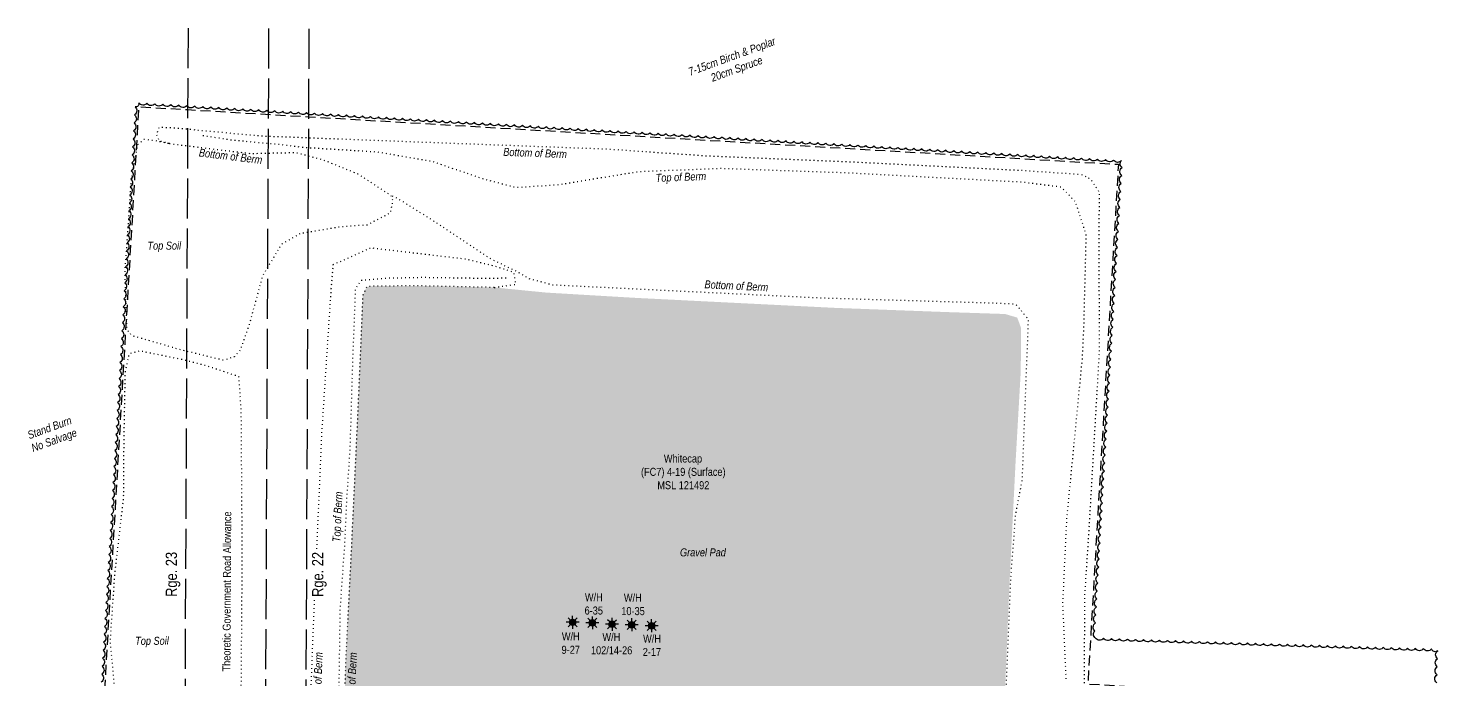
# Model space of a CAD drawing. Extents: x 474266 to 483948, y 6041075 to 6045149.
# Drawn here: x 476502 to 478262, y 6042962 to 6043775 of the extents above; entities that cross this region are included whole.
import ezdxf
from ezdxf.enums import TextEntityAlignment as Align

# ---------------------------------------------------------------- set-up
doc = ezdxf.new("R2010")
doc.units = 0
doc.header["$LTSCALE"] = 5
for name, pattern in [('0', [1, 1, 0]), ('foc-ACCESSROAD', [3.75, 2.5, -1.25]), ('foc-TOPO', [1, 0.2, -0.8]), ('foc-UNSURVEYED', [12.5, 10, -2.5])]:
    doc.linetypes.add(name, pattern=pattern)
for name, color, linetype in [('AS-ROADS', 254, 'Continuous'), ('C-WS', 13, 'foc-ACCESSROAD'), ('C-WS-S', 8, 'Continuous'), ('D-TXT', 6, 'Continuous'), ('L-ROAD-T', 7, 'Continuous'), ('L-USEC', 7, 'foc-UNSURVEYED'), ('T-BUSH', 110, '0'), ('T-BUSH-T', 110, 'Continuous'), ('T-GENERAL', 48, 'foc-TOPO')]:
    doc.layers.add(name, color=color, linetype=linetype)
for name, color, linetype, lineweight in [('C-RW-T', 13, 'Continuous', 9), ('C-WS-T', 13, 'Continuous', 9), ('T-TEXT', 48, 'Continuous', 18)]:
    doc.layers.add(name, color=color, linetype=linetype, lineweight=lineweight)
doc.styles.add('80L', font='ARIALN.TTF', dxfattribs={"height": 10})
doc.styles.add('80LS', font='ARIALNI.TTF', dxfattribs={"height": 10})

# ---------------------------------------------------------------- blocks, each defined once
blk = doc.blocks.new('GAS')
h = blk.add_hatch(color=255)
h.dxf.hatch_style = 1
edge = h.paths.add_edge_path()
edge.add_arc((0, 0), 0.9, 0, 360)
for p, q in [((-0.81, 0), (-1.62, 0)), ((-0.57, 0.57), (-1.14, 1.14)), ((0, 0.81), (0, 1.62)), ((0.57, 0.57), (1.14, 1.14)), ((1.62, 0), (0.81, 0)), ((-0.57, -0.57), (-1.14, -1.14)), ((0, -0.81), (0, -1.62)), ((1.14, -1.14), (0.57, -0.57))]:
    blk.add_line(p, q)
blk.add_circle((0, 0), 0.8)

msp = doc.modelspace()

# ---------------------------------------------------------------- hatches: boundary and pattern name
at = {"layer": 'AS-ROADS'}
h = msp.add_hatch(color=256, dxfattribs=at)
h.dxf.hatch_style = 1
h.paths.add_polyline_path([(477717.576, 6042875.548), (477713.571, 6042856.988), (477701.796, 6042848.728), (477669.651, 6042839.248), (477555.786, 6042823.273), (477415.071, 6042804.498), (477407.506, 6042802.018), (477403.621, 6042795.628), (477385.851, 6042606.393), (477375.091, 6042567.823), (477351.081, 6042545.353), (477289.431, 6042539.113), (477226.866, 6042538.583), (477141.541, 6042544.208), (477062.411, 6042549.213), (477027.171, 6042555.993), (477016.611, 6042580.193), (477007.212, 6042648.755), (476965.111, 6042630.148), (476965.086, 6042573.353), (476981.566, 6042483.133), (477009.666, 6042375.558), (477041.681, 6042304.103), (477060.631, 6042287.373), (477087.691, 6042280.148), (477116.336, 6042274.768), (476896.316, 6042293.953), (476917.056, 6042295.718), (476948.626, 6042311.063), (476970.166, 6042338.918), (476975.261, 6042372.473), (476954.521, 6042470.053), (476936.731, 6042576.388), (476924.821, 6042639.268), (476911.961, 6042749.978), (476900.151, 6042840.798), (476895.791, 6042908.633), (476898.281, 6042988.058), (476905.066, 6043122.513), (476913.631, 6043303.858), (476919.491, 6043440.978), (476924.191, 6043452.273), (476932.406, 6043453.353), (476988.036, 6043453.703), (477083.761, 6043451.698), (477149.016, 6043445.273), (477262.116, 6043438.603), (477383.881, 6043432.498), (477509.331, 6043426.218), (477648.291, 6043420.988), (477721.866, 6043418.543), (477736.931, 6043414.053), (477741.676, 6043401.123), (477741.301, 6043346.763), (477734.741, 6043231.993), (477726.996, 6043076.928), (477719.121, 6042887.963)])

# ---------------------------------------------------------------- linework, layer by layer
at = {"layer": 'C-WS', "flags": 128}
msp.add_lwpolyline([(478149.232, 6042937.487), (478110.95, 6042288.658), (477466.272, 6042320.842), (477472.646, 6042470.839), (476870.895, 6042528.518), (476846.691, 6042584.981), (476746.153, 6042819.511), (476696.979, 6042822.397), (476590.303, 6042828.664), (476640.146, 6043677.31), (476700.875, 6043673.742), (476851.634, 6043664.89), (477863.196, 6043605.474), (477825.089, 6042956.67), (478149.232, 6042937.487)], close=True, dxfattribs=at)
at = {"layer": 'L-USEC'}
for p, q in [((476701.342, 6043775.438), (476692.59, 6041863.162)), ((476801.925, 6043774.978), (476793.173, 6041862.702)), ((476852.241, 6043774.747), (476843.488, 6041862.472))]:
    msp.add_line(p, q, dxfattribs=at)
at = {"layer": 'T-BUSH', "linetype": 'Continuous', "flags": 128}
msp.add_lwpolyline([(478260.795, 6042958.075, -0.52056705), (478261.129, 6042968.064, -0.52056705), (478261.462, 6042978.053, -0.52056705), (478261.795, 6042988.042, -0.52056705), (478262.129, 6042998.032, -0.52056705), (478254.205, 6043000.291, -0.52056705), (478244.215, 6043000.616, -0.52056705), (478234.226, 6043000.942, -0.52056705), (478224.236, 6043001.267, -0.52056705), (478214.247, 6043001.593, -0.52056705), (478204.258, 6043001.918, -0.52056705), (478194.268, 6043002.243, -0.52056705), (478184.279, 6043002.569, -0.52056705), (478174.289, 6043002.894, -0.52056705), (478164.3, 6043003.22, -0.52056705), (478154.31, 6043003.545, -0.52056705), (478144.321, 6043003.871, -0.52056705), (478134.331, 6043004.196, -0.52056705), (478124.342, 6043004.521, -0.52056705), (478114.353, 6043004.847, -0.52056705), (478104.363, 6043005.172, -0.52056705), (478094.374, 6043005.498, -0.52056705), (478084.384, 6043005.823, -0.52056705), (478074.395, 6043006.149, -0.52056705), (478064.405, 6043006.474, -0.52056705), (478054.416, 6043006.8, -0.52056705), (478044.426, 6043007.125, -0.52056705), (478034.437, 6043007.45, -0.52056705), (478024.447, 6043007.776, -0.52056705), (478014.458, 6043008.101, -0.52056705), (478004.469, 6043008.427, -0.52056705), (477994.479, 6043008.752, -0.52056705), (477984.49, 6043009.078, -0.52056705), (477974.5, 6043009.403, -0.52056705), (477964.511, 6043009.728, -0.52056705), (477954.521, 6043010.054, -0.52056705), (477944.532, 6043010.379, -0.52056705), (477934.542, 6043010.705, -0.52056705), (477924.553, 6043011.03, -0.52056705), (477914.564, 6043011.356, -0.52056705), (477904.574, 6043011.681, -0.52056705), (477894.585, 6043012.006, -0.52056705), (477884.595, 6043012.332, -0.52056705), (477874.606, 6043012.657, -0.52056705), (477864.616, 6043012.983, -0.52056705), (477854.627, 6043013.308, -0.52056705), (477844.637, 6043013.634, -0.52056705), (477834.648, 6043013.959, -0.52056705), (477833.978, 6043022.79, -0.52056705), (477834.564, 6043032.768, -0.52056705), (477835.15, 6043042.746, -0.52056705), (477835.736, 6043052.723, -0.52056705), (477836.322, 6043062.701, -0.52056705), (477836.908, 6043072.678, -0.52056705), (477837.494, 6043082.656, -0.52056705), (477838.08, 6043092.633, -0.52056705), (477838.666, 6043102.611, -0.52056705), (477839.252, 6043112.588, -0.52056705), (477839.839, 6043122.566, -0.52056705), (477840.425, 6043132.543, -0.52056705), (477841.011, 6043142.521, -0.52056705), (477841.597, 6043152.499, -0.52056705), (477842.183, 6043162.476, -0.52056705), (477842.769, 6043172.454, -0.52056705), (477843.355, 6043182.431, -0.52056705), (477843.941, 6043192.409, -0.52056705), (477844.527, 6043202.386, -0.52056705), (477845.113, 6043212.364, -0.52056705), (477845.699, 6043222.341, -0.52056705), (477846.285, 6043232.319, -0.52056705), (477846.871, 6043242.297, -0.52056705), (477847.457, 6043252.274, -0.52056705), (477848.043, 6043262.252, -0.52056705), (477848.629, 6043272.229, -0.52056705), (477849.215, 6043282.207, -0.52056705), (477849.801, 6043292.184, -0.52056705), (477850.387, 6043302.162, -0.52056705), (477850.973, 6043312.139, -0.52056705), (477851.559, 6043322.117, -0.52056705), (477852.145, 6043332.095, -0.52056705), (477852.731, 6043342.072, -0.52056705), (477853.317, 6043352.05, -0.52056705), (477853.903, 6043362.027, -0.52056705), (477854.489, 6043372.005, -0.52056705), (477855.075, 6043381.982, -0.52056705), (477855.661, 6043391.96, -0.52056705), (477856.247, 6043401.937, -0.52056705), (477856.833, 6043411.915, -0.52056705), (477857.42, 6043421.892, -0.52056705), (477858.006, 6043431.87, -0.52056705), (477858.592, 6043441.848, -0.52056705), (477859.178, 6043451.825, -0.52056705), (477859.764, 6043461.803, -0.52056705), (477860.35, 6043471.78, -0.52056705), (477860.936, 6043481.758, -0.52056705), (477861.522, 6043491.735, -0.52056705), (477862.108, 6043501.713, -0.52056705), (477862.694, 6043511.69, -0.52056705), (477863.28, 6043521.668, -0.52056705), (477863.866, 6043531.646, -0.52056705), (477864.452, 6043541.623, -0.52056705), (477865.038, 6043551.601, -0.52056705), (477865.624, 6043561.578, -0.52056705), (477866.21, 6043571.556, -0.52056705), (477866.796, 6043581.533, -0.52056705), (477867.382, 6043591.511, -0.52056705), (477867.968, 6043601.488, -0.52056705), (477867.182, 6043610.246, -0.52056705), (477857.204, 6043610.832, -0.52056705), (477847.227, 6043611.418, -0.52056705), (477837.249, 6043612.004, -0.52056705), (477827.272, 6043612.59, -0.52056705), (477817.294, 6043613.176, -0.52056705), (477807.317, 6043613.762, -0.52056705), (477797.339, 6043614.348, -0.52056705), (477787.362, 6043614.934, -0.52056705), (477777.384, 6043615.52, -0.52056705), (477767.406, 6043616.106, -0.52056705), (477757.429, 6043616.692, -0.52056705), (477747.451, 6043617.278, -0.52056705), (477737.474, 6043617.864, -0.52056705), (477727.496, 6043618.45, -0.52056705), (477717.519, 6043619.037, -0.52056705), (477707.541, 6043619.623, -0.52056705), (477697.564, 6043620.209, -0.52056705), (477687.586, 6043620.795, -0.52056705), (477677.608, 6043621.381, -0.52056705), (477667.631, 6043621.967, -0.52056705), (477657.653, 6043622.553, -0.52056705), (477647.676, 6043623.139, -0.52056705), (477637.698, 6043623.725, -0.52056705), (477627.721, 6043624.311, -0.52056705), (477617.743, 6043624.897, -0.52056705), (477607.766, 6043625.483, -0.52056705), (477597.788, 6043626.069, -0.52056705), (477587.811, 6043626.655, -0.52056705), (477577.833, 6043627.241, -0.52056705), (477567.855, 6043627.827, -0.52056705), (477557.878, 6043628.413, -0.52056705), (477547.9, 6043628.999, -0.52056705), (477537.923, 6043629.585, -0.52056705), (477527.945, 6043630.171, -0.52056705), (477517.968, 6043630.757, -0.52056705), (477507.99, 6043631.343, -0.52056705), (477498.013, 6043631.929, -0.52056705), (477488.035, 6043632.515, -0.52056705), (477478.057, 6043633.101, -0.52056705), (477468.08, 6043633.687, -0.52056705), (477458.102, 6043634.273, -0.52056705), (477448.125, 6043634.859, -0.52056705), (477438.147, 6043635.445, -0.52056705), (477428.17, 6043636.031, -0.52056705), (477418.192, 6043636.618, -0.52056705), (477408.215, 6043637.204, -0.52056705), (477398.237, 6043637.79, -0.52056705), (477388.259, 6043638.376, -0.52056705), (477378.282, 6043638.962, -0.52056705), (477368.304, 6043639.548, -0.52056705), (477358.327, 6043640.134, -0.52056705), (477348.349, 6043640.72, -0.52056705), (477338.372, 6043641.306, -0.52056705), (477328.394, 6043641.892, -0.52056705), (477318.417, 6043642.478, -0.52056705), (477308.439, 6043643.064, -0.52056705), (477298.461, 6043643.65, -0.52056705), (477288.484, 6043644.236, -0.52056705), (477278.506, 6043644.822, -0.52056705), (477268.529, 6043645.408, -0.52056705), (477258.551, 6043645.994, -0.52056705), (477248.574, 6043646.58, -0.52056705), (477238.596, 6043647.166, -0.52056705), (477228.619, 6043647.752, -0.52056705), (477218.641, 6043648.338, -0.52056705), (477208.664, 6043648.924, -0.52056705), (477198.686, 6043649.51, -0.52056705), (477188.708, 6043650.096, -0.52056705), (477178.731, 6043650.682, -0.52056705), (477168.753, 6043651.268, -0.52056705), (477158.776, 6043651.854, -0.52056705), (477148.798, 6043652.44, -0.52056705), (477138.821, 6043653.026, -0.52056705), (477128.843, 6043653.612, -0.52056705), (477118.866, 6043654.199, -0.52056705), (477108.888, 6043654.785, -0.52056705), (477098.91, 6043655.371, -0.52056705), (477088.933, 6043655.957, -0.52056705), (477078.955, 6043656.543, -0.52056705), (477068.978, 6043657.129, -0.52056705), (477059, 6043657.715, -0.52056705), (477049.023, 6043658.301, -0.52056705), (477039.045, 6043658.887, -0.52056705), (477029.068, 6043659.473, -0.52056705), (477019.09, 6043660.059, -0.52056705), (477009.112, 6043660.645, -0.52056705), (476999.135, 6043661.231, -0.52056705), (476989.157, 6043661.817, -0.52056705), (476979.18, 6043662.403, -0.52056705), (476969.202, 6043662.989, -0.52056705), (476959.225, 6043663.575, -0.52056705), (476949.247, 6043664.161, -0.52056705), (476939.27, 6043664.747, -0.52056705), (476929.292, 6043665.333, -0.52056705), (476919.315, 6043665.919, -0.52056705), (476909.337, 6043666.505, -0.52056705), (476899.359, 6043667.091, -0.52056705), (476889.382, 6043667.677, -0.52056705), (476879.404, 6043668.263, -0.52056705), (476869.427, 6043668.849, -0.52056705), (476859.449, 6043669.435, -0.52056705), (476849.472, 6043670.021, -0.52056705), (476839.494, 6043670.607, -0.52056705), (476829.517, 6043671.193, -0.52056705), (476819.539, 6043671.78, -0.52056705), (476809.561, 6043672.366, -0.52056705), (476799.584, 6043672.952, -0.52056705), (476789.606, 6043673.538, -0.52056705), (476779.629, 6043674.124, -0.52056705), (476769.651, 6043674.71, -0.52056705), (476759.674, 6043675.296, -0.52056705), (476749.696, 6043675.882, -0.52056705), (476739.719, 6043676.468, -0.52056705), (476729.741, 6043677.054, -0.52056705), (476719.763, 6043677.64, -0.52056705), (476709.786, 6043678.226, -0.52056705), (476699.808, 6043678.812, -0.52056705), (476689.831, 6043679.398, -0.52056705), (476679.853, 6043679.984, -0.52056705), (476669.876, 6043680.57, -0.52056705), (476659.898, 6043681.156, -0.52056705), (476649.921, 6043681.742, -0.52056705), (476639.943, 6043682.328, -0.52056705), (476635.128, 6043677.107, -0.52056705), (476634.542, 6043667.13, -0.52056705), (476633.956, 6043657.152, -0.52056705), (476633.37, 6043647.175, -0.52056705), (476632.784, 6043637.197, -0.52056705), (476632.198, 6043627.219, -0.52056705), (476631.612, 6043617.242, -0.52056705), (476631.026, 6043607.264, -0.52056705), (476630.44, 6043597.287, -0.52056705), (476629.854, 6043587.309, -0.52056705), (476629.268, 6043577.332, -0.52056705), (476628.682, 6043567.354, -0.52056705), (476628.096, 6043557.377, -0.52056705), (476627.51, 6043547.399, -0.52056705), (476626.924, 6043537.421, -0.52056705), (476626.338, 6043527.444, -0.52056705), (476625.752, 6043517.466, -0.52056705), (476625.166, 6043507.489, -0.52056705), (476624.58, 6043497.511, -0.52056705), (476623.994, 6043487.534, -0.52056705), (476623.408, 6043477.556, -0.52056705), (476622.822, 6043467.579, -0.52056705), (476622.236, 6043457.601, -0.52056705), (476621.65, 6043447.623, -0.52056705), (476621.064, 6043437.646, -0.52056705), (476620.478, 6043427.668, -0.52056705), (476619.892, 6043417.691, -0.52056705), (476619.306, 6043407.713, -0.52056705), (476618.72, 6043397.736, -0.52056705), (476618.134, 6043387.758, -0.52056705), (476617.548, 6043377.781, -0.52056705), (476616.962, 6043367.803, -0.52056705), (476616.376, 6043357.825, -0.52056705), (476615.79, 6043347.848, -0.52056705), (476615.204, 6043337.87, -0.52056705), (476614.618, 6043327.893, -0.52056705), (476614.032, 6043317.915, -0.52056705), (476613.446, 6043307.938, -0.52056705), (476612.86, 6043297.96, -0.52056705), (476612.274, 6043287.983, -0.52056705), (476611.688, 6043278.005, -0.52056705), (476611.102, 6043268.027, -0.52056705), (476610.516, 6043258.05, -0.52056705), (476609.93, 6043248.072, -0.52056705), (476609.344, 6043238.095, -0.52056705), (476608.758, 6043228.117, -0.52056705), (476608.172, 6043218.14, -0.52056705), (476607.586, 6043208.162, -0.52056705), (476607, 6043198.185, -0.52056705), (476606.414, 6043188.207, -0.52056705), (476605.828, 6043178.23, -0.52056705), (476605.242, 6043168.252, -0.52056705), (476604.656, 6043158.274, -0.52056705), (476604.07, 6043148.297, -0.52056705), (476603.484, 6043138.319, -0.52056705), (476602.898, 6043128.342, -0.52056705), (476602.312, 6043118.364, -0.52056705), (476601.726, 6043108.387, -0.52056705), (476601.14, 6043098.409, -0.52056705), (476600.554, 6043088.432, -0.52056705), (476599.968, 6043078.454, -0.52056705), (476599.382, 6043068.476, -0.52056705), (476598.796, 6043058.499, -0.52056705), (476598.21, 6043048.521, -0.52056705), (476597.624, 6043038.544, -0.52056705), (476597.038, 6043028.566, -0.52056705), (476596.452, 6043018.589, -0.52056705), (476595.866, 6043008.611, -0.52056705), (476595.28, 6042998.634, -0.52056705), (476594.694, 6042988.656, -0.52056705), (476594.108, 6042978.678, -0.52056705), (476593.522, 6042968.701, -0.52056705), (476592.936, 6042958.723, -0.52056705)], format="xyb", dxfattribs=at)
at = {"layer": 'T-GENERAL', "flags": 128}
for points in [[(476678.076, 6043631.409), (476665.476, 6043634.594), (476662.141, 6043643.044), (476665.551, 6043652.109), (476684.271, 6043651.059), (476791.826, 6043641.019), (476891.581, 6043637.184), (476996.341, 6043633.214), (477225.781, 6043624.639), (477347.296, 6043616.254), (477530.576, 6043608.554), (477742.481, 6043597.994), (477816.826, 6043593.019), (477828.676, 6043587.049), (477839.266, 6043570.614), (477838.621, 6043510.154), (477839.406, 6043374.464), (477825.786, 6043140.704), (477820.951, 6043067.474), (477820.366, 6042950.374)], [(477798.051, 6042962.979), (477793.911, 6043056.384), (477798.881, 6043162.739), (477818.426, 6043364.059), (477820.221, 6043404.364), (477823.146, 6043517.259), (477809.686, 6043558.514), (477792.171, 6043576.869), (477743.421, 6043583.054), (477525.811, 6043594.569), (477367.521, 6043600.109), (477264.181, 6043596.114), (477163.561, 6043579.679), (477110.896, 6043576.239), (477069.331, 6043587.234), (477007.761, 6043608.524), (476938.546, 6043620.589), (476845.526, 6043626.339), (476816.056, 6043630.049), (476757.196, 6043635.384), (476719.046, 6043641.269)], [(477369.978, 6042559.333), (477376.981, 6042566.674), (477388.361, 6042608.074), (477401.086, 6042746.864), (477405.746, 6042795.969), (477411.776, 6042803.229), (477466.431, 6042810.444), (477610.101, 6042828.669), (477711.416, 6042846.344), (477719.651, 6042869.889), (477723.481, 6042959.219), (477728.671, 6043085.289), (477734.941, 6043167.744), (477743.226, 6043211.724), (477750.981, 6043411.844), (477735.051, 6043430.714), (477713.066, 6043431.829), (477492.066, 6043438.339), (477156.566, 6043454.684), (477127.236, 6043462.544), (477114.421, 6043470.259), (477078.786, 6043487.664), (477015.131, 6043530.264), (476968.506, 6043559.509), (476954.416, 6043567.034)], [(477083.781, 6043451.714), (477090.076, 6043452.574), (477110.931, 6043455.814), (477108.321, 6043470.299), (477086.791, 6043477.489), (477049.351, 6043486.804), (476929.606, 6043500.949), (476882.381, 6043479.944), (476879.826, 6043449.969), (476868.226, 6043271.049), (476857.056, 6043015.384), (476852.341, 6042888.379), (476858.006, 6042796.179), (476871.966, 6042678.764), (476902.591, 6042630.754), (476924.126, 6042611.664), (476924.676, 6042626.064), (476924.841, 6042639.284)], [(476919.861, 6042625.664), (476913.136, 6042669.584), (476900.051, 6042775.509), (476886.091, 6042888.714), (476890.116, 6042956.559), (476891.471, 6043050.389), (476897.251, 6043131.979), (476899.966, 6043192.029), (476903.851, 6043249.049), (476907.276, 6043362.994), (476910.721, 6043450.409), (476917.976, 6043460.944), (476949.956, 6043463.524), (476994.021, 6043464.429), (477082.161, 6043463.149), (477100.201, 6043463.874)], [(477083.761, 6043451.698), (476988.036, 6043453.703), (476932.406, 6043453.353), (476924.191, 6043452.273), (476919.491, 6043440.978), (476913.631, 6043303.858), (476905.066, 6043122.513), (476898.281, 6042988.058), (476895.791, 6042908.633), (476900.151, 6042840.798), (476911.961, 6042749.978), (476924.821, 6042639.268)]]:
    msp.add_lwpolyline(points, dxfattribs=at)
for points in [[(476678.076, 6043631.409), (476732.396, 6043624.699), (476779.351, 6043619.014), (476836.416, 6043620.229), (476870.331, 6043610.999), (476913.326, 6043593.629), (476943.431, 6043573.939), (476954.416, 6043567.034), (476957.001, 6043559.754), (476953.686, 6043544.564), (476924.956, 6043529.624), (476891.111, 6043527.239), (476841.461, 6043518.944), (476818.106, 6043505.749), (476794.336, 6043466.204), (476777.711, 6043405.304), (476766.211, 6043372.969), (476759.201, 6043365.129), (476746.021, 6043360.664), (476692.171, 6043373.799), (476631.161, 6043391.549), (476625.226, 6043398.704), (476622.646, 6043471.699), (476627.151, 6043534.014), (476630.716, 6043587.979), (476638.796, 6043630.319), (476646.526, 6043636.804), (476658.316, 6043635.534), (476671.966, 6043632.854)], [(476603.521, 6042857.749), (476609.651, 6042821.859), (476629.471, 6042815.634), (476694.176, 6042810.979), (476744.891, 6042807.509), (476755.881, 6042805.354), (476768.556, 6042799.434), (476762.066, 6042795.904), (476778.586, 6042765.529), (476794.346, 6042711.569), (476806.866, 6042696.884), (476815.781, 6042696.049), (476831.121, 6042717.539), (476830.061, 6042787.724), (476826.361, 6042828.219), (476805.961, 6042860.269), (476781.421, 6042887.664), (476767.861, 6042949.254), (476769.116, 6043117.884), (476767.846, 6043297.094), (476764.991, 6043340.249), (476727.056, 6043352.964), (476695.531, 6043361.294), (476640.821, 6043372.394), (476627.566, 6043368.709), (476622.551, 6043345.494), (476621.026, 6043257.274), (476620.526, 6043188.734), (476609.556, 6043093.829), (476603.946, 6043010.379), (476611.631, 6042925.004)]]:
    msp.add_lwpolyline(points, close=True, dxfattribs=at)

# ---------------------------------------------------------------- block references
at = {"layer": 'C-WS-S', "xscale": 4.997373850000066, "yscale": 4.997373850000066, "zscale": 4.997373850000066}
for p in [(477181.688, 6043033.608), (477206.266, 6043032.937), (477230.839, 6043031.154), (477255.417, 6043030.483), (477280.316, 6043029.254)]:
    msp.add_blockref('GAS', p, dxfattribs=at)

# ---------------------------------------------------------------- texts
at = {"layer": 'C-RW-T', "insert": (477260.297, 6043243.117), "char_height": 9.99475, "attachment_point": 1, "style": '80L'}
msp.add_mtext_dynamic_manual_height_columns('\\pi35.32475;Whitecap\\P\\pi6.762,t586.45737;(FC7) 4-19 (Surface)\\P\\pi27.1401,tz;MSL 121492', width=117.75299, gutter_width=250, heights=[0], dxfattribs=at)
at = {"layer": 'C-WS-T', "char_height": 9.99475, "attachment_point": 1, "style": '80L'}
for s, width, insert in [('\\pi0.66357;W/H \\P\\pi0.22042;6-35', 22.46882, (477196.351, 6043069.946)), ('\\pi0.66357;W/H \\P\\pi-2.55439;10-35', 22.46882, (477245.02, 6043069.261)), ('\\pi0.66357;W/H \\P\\pi0.27837;9-27', 22.46882, (477167.561, 6043020.955)), ('\\pi14.99096;W/H \\P\\pi0.66357;102/14-26', 51.12361, (477203.891, 6043020.269)), ('\\pi0.66357;W/H \\P\\pi0.21019;2-17', 22.46882, (477269.011, 6043018.214))]:
    msp.add_mtext_dynamic_manual_height_columns(s, width=width, gutter_width=49.974, heights=[0], dxfattribs=dict(at, insert=insert))
at = {"layer": 'D-TXT', "color": 3, "insert": (476673.511, 6043065.36), "char_height": 14, "attachment_point": 1, "rotation": 90, "style": '80L'}
msp.add_mtext_dynamic_manual_height_columns('Rge. 23', width=55.54791, gutter_width=47.5, heights=[0], dxfattribs=at)
at = {"layer": 'L-ROAD-T', "style": '80L'}
msp.add_text('Theoretic Government Road Allowance', height=9.99475, rotation=89.697783, dxfattribs=at).set_placement((476749.824, 6043072.133), align=Align.MIDDLE_CENTER)
at = {"layer": 'T-BUSH-T', "insert": (477315.457, 6043721.916), "char_height": 10, "attachment_point": 1, "rotation": 20, "style": '80LS'}
msp.add_mtext_dynamic_manual_height_columns('\\pi10.14291;7-15cm Birch & Poplar\\P\\pi33.97989;20cm Spruce', width=134.49456, gutter_width=50, heights=[0], dxfattribs=at)
at = {"layer": 'T-TEXT', "char_height": 9.99475, "attachment_point": 1, "style": '80LS'}
for s, insert, rotation in [('Bottom of Berm', (476715.689, 6043625.303), 353.096608), ('Bottom of Berm', (477095.23, 6043626.118), 357.859646), ('Top of Berm', (477285.212, 6043593.438), 2.213883), ('Bottom of Berm', (477346.677, 6043460.729), 357.210851), ('Top of Berm', (476881.562, 6043134.065), 87.411288), ('Bottom of Berm', (476856.564, 6042917.117), 87.873898), ('Bottom of Berm', (476898.653, 6042916.889), 87.295906)]:
    msp.add_mtext_dynamic_manual_height_columns(s, width=90.69974, gutter_width=49.974, heights=[0], dxfattribs=dict(at, insert=insert, rotation=rotation))
for s, insert in [('\\pi24.81837;Top Soil', (476625.865, 6043508.943)), ('\\pi16.98483;Gravel Pad', (477298.759, 6043125.939)), ('\\pi24.81837;Top Soil', (476610.505, 6043015.491))]:
    msp.add_mtext_dynamic_manual_height_columns(s, width=90.69974, gutter_width=49.974, heights=[0], dxfattribs=dict(at, insert=insert))
at = {"layer": 'T-TEXT', "insert": (476526.667, 6043281.33), "char_height": 9.9947, "width": 59.00487, "attachment_point": 2, "rotation": 20, "style": '80LS'}
msp.add_mtext('Stand Burn\\PNo Salvage', dxfattribs=at)

# ---------------------------------------------------------------- next in the draw order: texts
at = {"layer": 'D-TXT', "color": 3, "insert": (476856.27, 6043065.332), "char_height": 14, "attachment_point": 1, "rotation": 90, "style": '80L', "bg_fill": 3, "box_fill_scale": 1.1, "bg_fill_color": 256, "bg_fill_transparency": 0}
msp.add_mtext_dynamic_manual_height_columns('Rge. 22', width=55.46196, gutter_width=47.5, heights=[0], dxfattribs=at)

doc.saveas('drawing.dxf')
